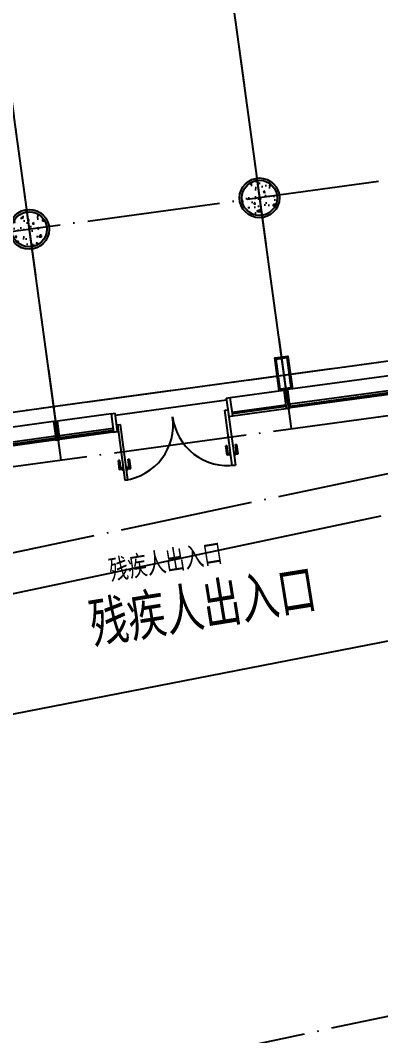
# Model space of a CAD drawing. Header units: millimetres. Extents: x 347599 to 1495443, y -100002 to 152717.
# Drawn here: x 1328678 to 1334104, y 100825 to 116126 of the extents above; entities that cross this region are included whole.
import ezdxf

# ---------------------------------------------------------------- set-up
doc = ezdxf.new("R2010")
doc.units = ezdxf.units.MM
doc.header["$LTSCALE"] = 1000
doc.header["$PDMODE"] = 1
doc.linetypes.add('E-RG-1F$0$$0$DOTE', pattern=[2.42, 2, -0.2, 0.02, -0.2])
doc.linetypes.add('XRE2$0$HIDDEN', pattern=[0.375, 0.25, -0.125])
doc.layers.get('0').update_dxf_attribs({"linetype": 'CONTINUOUS'})
doc.layers.get('Defpoints').update_dxf_attribs({"linetype": 'CONTINUOUS'})
for name, color, linetype in [('A-------', 18, 'CONTINUOUS'), ('A—楼梯、电梯、栏杆', 50, 'CONTINUOUS'), ('A—轴线、尺寸', 1, 'CONTINUOUS'), ('A—门窗', 135, 'CONTINUOUS'), ('E2-RI-1F$0$A-DOOR', 32, 'CONTINUOUS'), ('I—平面—文字', 40, 'CONTINUOUS'), ('I—平面—文字（放大1：100）', 40, 'XRE2$0$HIDDEN'), ('I—平面—门', 22, 'CONTINUOUS'), ('XRE2$0$0S-COLS-HATCH-A', 8, 'CONTINUOUS'), ('轴线100', 1, 'CONTINUOUS')]:
    doc.layers.add(name, color=color, linetype=linetype)
doc.styles.add('ARIAL', font='simhei.ttf', dxfattribs={"width": 0.9})
doc.styles.add('XD2008', font='simhei.ttf', dxfattribs={"width": 0.7})
doc.dimstyles.new('200', dxfattribs={"dimscale": 200, "dimtxt": 2.5, "dimasz": 2, "dimexe": 1, "dimexo": 1, "dimgap": 0.8, "dimtad": 1, "dimdec": 0, "dimdsep": 46, "dimtxsty": 'ARIAL', "dimblk1": 'ARCHTICK', "dimblk2": 'ARCHTICK', "dimsah": 1, "dimcen": -0.9, "dimdle": 1, "dimclrd": 256, "dimclre": 256, "dimclrt": 40, "dimaunit": 1, "dimadec": 0, "dimazin": 0, "dimtfac": 0.35, "dimtdec": 0, "dimtix": 1, "dimtmove": 2, "dimatfit": 3, "dimldrblk": 'ARCHTICK', "dimfxl": 0, "dimtvp": 0.8, "dimtolj": 1, "dimtzin": 0, "dimarcsym": 0})
doc.dimstyles.new('副本 100', dxfattribs={"dimscale": 100, "dimtxt": 2.5, "dimasz": 2, "dimexe": 1, "dimexo": 1, "dimgap": 0.8, "dimtad": 1, "dimdec": 0, "dimdsep": 46, "dimtxsty": 'ARIAL', "dimblk1": 'ARCHTICK', "dimblk2": 'ARCHTICK', "dimsah": 1, "dimcen": -0.9, "dimdle": 1, "dimclrd": 256, "dimclre": 256, "dimclrt": 40, "dimaunit": 1, "dimadec": 0, "dimazin": 0, "dimtfac": 0.35, "dimtdec": 0, "dimtix": 1, "dimtmove": 2, "dimatfit": 3, "dimldrblk": 'ARCHTICK', "dimfxl": 0, "dimtvp": 0.8, "dimtolj": 1, "dimtzin": 0, "dimarcsym": 0})
pattern_1 = [(50, (-10363982.86, 6219919.24), (286.904073, -25.100854), [30, -330]), (355, (-10363982.86, 6219919.24), (-55.5005334, 300.8768535), [24, -264]), (100.4514, (-10363958.95, 6219917.15), (231.4037527, 275.775817), [25.496076, -280.456845]), (46.1842, (-10363982.86, 6219999.24), (426.896419, -66.207606), [45, -495]), (96.6356, (-10363947.3, 6219993.72), (373.865082, 389.647148), [38.244115, -420.6852]), (351.1842, (-10363982.86, 6219999.24), (373.864778, 389.64744), [36, -396]), (21, (-10363942.86, 6219979.24), (238.762821, -161.0475563), [30, -330]), (326, (-10363942.86, 6219979.24), (97.326133, 290.060018), [24, -264]), (71.4514, (-10363922.97, 6219965.82), (336.0890514, 129.0121987), [25.496076, -280.456845]), (37.5, (-10363982.86, 6219919.24), (4.8639421, 133.1575415), [0, -260.8, 0, -268, 0, -265]), (7.5, (-10363982.86, 6219919.24), (105.227815, 157.7646848), [0, -152.8, 0, -254.8, 0, -101]), (327.5, (-10364072.06, 6219919.24), (213.5289745, -9.0219487), [0, -100, 0, -312, 0, -414]), (317.5, (-10364112.06, 6219919.24), (233.2744677, 40.041993), [0, -130, 0, -207.2, 0, -294])]

# ---------------------------------------------------------------- blocks, each defined once
blk = doc.blocks.new('E2-RI-1F$0$RECTANGULAR_MULLION_-_60_5')
at = {"layer": 'A—门窗'}
for p, q in [((23173, 129130), (21483, 129130)), ((23173, 128850), (21483, 128850))]:
    blk.add_line(p, q, dxfattribs=at)
blk = doc.blocks.new('_ArchTick')
at = {"color": 0, "linetype": 'ByBlock', "const_width": 0.4}
blk.add_lwpolyline([(-0.5, -0.5), (0.5, 0.5)], dxfattribs=at)
blk = doc.blocks.new('*D329')
at = {"layer": 'A—轴线、尺寸', "linetype": 'ByBlock', "lineweight": -2}
blk.add_line((1315510, 107615), (1312679, 107228), dxfattribs=at)
blk.add_arc((1345925, 111773), 33355, 187.7833, 191.9526, dxfattribs=at)
at = {"layer": 'Defpoints', "color": 0, "linetype": 'ByBlock'}
for p in [(1343158, 111394), (1341624, 110862), (1315708, 107642), (1312996, 106455), (1311029, 104386)]:
    blk.add_point(p, dxfattribs=at)
at = {"layer": 'A—轴线、尺寸', "linetype": 'ByBlock', "lineweight": -2, "xscale": 400, "yscale": 400, "zscale": 400}
for p, rotation in [((1312877, 107255), 97.78334124777838), ((1313293, 104865), 281.9526484755123)]:
    blk.add_blockref('_ArchTick', p, dxfattribs=dict(at, rotation=rotation))
at = {"layer": 'A—轴线、尺寸', "color": 40, "linetype": 'ByBlock', "insert": (1313467, 106127), "char_height": 500, "attachment_point": 5, "rotation": 279.868, "style": 'ARIAL'}
blk.add_mtext('\\A1;4°', dxfattribs=at)
blk = doc.blocks.new('*D572')
at = {"layer": 'Defpoints', "color": 0, "linetype": 'ByBlock'}
for p in [(1343158, 111394), (1341624, 110862), (1315708, 107642), (1312996, 106455), (1311029, 104386)]:
    blk.add_point(p, dxfattribs=at)
at = {"layer": '轴线100', "linetype": 'ByBlock', "lineweight": -2}
blk.add_line((1315609, 107629), (1312778, 107242), dxfattribs=at)
blk.add_arc((1345925, 111773), 33355, 187.7833, 191.9526, dxfattribs=at)
at = {"layer": '轴线100', "linetype": 'ByBlock', "lineweight": -2, "xscale": 200, "yscale": 200, "zscale": 200}
for p, rotation in [((1312877, 107255), 97.78334124777838), ((1313293, 104865), 281.9526484755123)]:
    blk.add_blockref('_ArchTick', p, dxfattribs=dict(at, rotation=rotation))
at = {"layer": '轴线100', "color": 40, "linetype": 'ByBlock', "insert": (1313265, 106091), "char_height": 250, "attachment_point": 5, "rotation": 279.868, "style": 'ARIAL'}
blk.add_mtext('\\A1;4°', dxfattribs=at)

msp = doc.modelspace()

# ---------------------------------------------------------------- hatches: boundary and pattern name
at = {"layer": 'A-------'}
h = msp.add_hatch(color=256, dxfattribs=at)
edge = h.paths.add_edge_path(flags=17)
edge.add_arc((1332279.4, 113450.1), 265, 0, 360)
edge = h.paths.add_edge_path()
edge.add_arc((1332279.4, 113450.1), 300, 0, 360)
h = msp.add_hatch(color=256, dxfattribs=at)
edge = h.paths.add_edge_path(flags=17)
edge.add_arc((1328811.6, 112976.1), 265, 0, 360)
edge = h.paths.add_edge_path()
edge.add_arc((1328811.6, 112976.1), 300, 0, 360)
at = {"layer": 'XRE2$0$0S-COLS-HATCH-A'}
h = msp.add_hatch(dxfattribs=at)
h.set_pattern_fill('AR-CONC', color=256, scale=40, style=0)
h.set_pattern_definition(pattern_1)
edge = h.paths.add_edge_path()
edge.add_arc((1332279.4, 113450.1), 265, 0, 360)
h = msp.add_hatch(dxfattribs=at)
h.set_pattern_fill('AR-CONC', color=256, scale=40, style=0)
h.set_pattern_definition(pattern_1)
edge = h.paths.add_edge_path()
edge.add_arc((1328811.6, 112976.1), 265, 0, 360)

# ---------------------------------------------------------------- linework, layer by layer
for centre, radius in [((1332279.4, 113450.1, 0), 300), ((1332279.4, 113450.1, 0), 265), ((1328811.6, 112976.1, 0), 300), ((1328811.6, 112976.1, 0), 265)]:
    msp.add_circle(centre, radius)
at = {"layer": 'A—楼梯、电梯、栏杆'}
msp.add_line((1317256.1, 105090.4), (1334111.2, 108658.5), dxfattribs=at)
msp.add_lwpolyline([(1334499.6, 106823.4), (1317703.6, 103548.9)], dxfattribs=at)
at = {"layer": 'A—轴线、尺寸', "linetype": 'E-RG-1F$0$$0$DOTE'}
for p, q in [((1328825.9, 138716), (1332754.7, 109972.5)), ((1325358.1, 138242), (1329287, 109498.5)), ((1426874.3, 123654.9), (1310482, 107745.6)), ((1338868.1, 114350.7), (1310116.3, 110420.7)), ((1315708.4, 107642.5), (1343158, 111394.5)), ((1341624.1, 110862.2), (1311030.5, 104385.8)), ((1347156.8, 103856.2), (1312676.9, 96557))]:
    msp.add_line(p, q, dxfattribs=at)
at = {"layer": 'A—门窗'}
for p, q in [((1331837.6, 110442.6), (1332645.1, 110552.9)), ((1334409.3, 110567.9), (1332734.9, 110339.1)), ((1332738.3, 110313.9), (1334412.7, 110542.8)), ((1331867.9, 110220.6), (1332675.4, 110330.9)), ((1332734.9, 110339.1), (1332738.3, 110313.9)), ((1330044.3, 110197.4), (1329236.8, 110087.1)), ((1332678.9, 110305.8), (1331871.4, 110195.4)), ((1331875.5, 110165.1), (1332683, 110275.5)), ((1330074.6, 109975.4), (1329267.1, 109865.1)), ((1329267.1, 109865.1), (1329270.6, 109839.9)), ((1329270.6, 109839.9), (1330078.1, 109950.3)), ((1330111.9, 109924.1), (1329274.7, 109809.6)), ((1329207.7, 109856.9), (1327533.2, 109628.1)), ((1327536.7, 109602.9), (1329211.1, 109831.8)), ((1329195.4, 109798.8), (1329274.7, 109809.6)), ((1329211.1, 109831.8), (1329207.7, 109856.9))]:
    msp.add_line(p, q, dxfattribs=at)
at = {"layer": 'A—门窗', "extrusion": (0, 0, -1)}
for p, q in [((1332645.1, 110552.9), (1332704.5, 110561.1)), ((1332645.1, 110552.9), (1332683, 110275.5)), ((1332742.5, 110283.6), (1332704.5, 110561.1)), ((1331778.1, 110434.4), (1331837.6, 110442.6)), ((1331778.1, 110434.4), (1331816.1, 110157)), ((1331875.5, 110165.1), (1331837.6, 110442.6)), ((1330044.3, 110197.4), (1330103.7, 110205.6)), ((1330044.3, 110197.4), (1330082.2, 109920)), ((1330141.6, 109928.1), (1330103.7, 110205.6)), ((1332683, 110275.5), (1332742.5, 110283.6)), ((1329177.3, 110078.9), (1329236.8, 110087.1)), ((1329177.3, 110078.9), (1329215.3, 109801.5)), ((1329274.7, 109809.6), (1329236.8, 110087.1)), ((1331816.1, 110157), (1331875.5, 110165.1)), ((1330082.2, 109920), (1330141.6, 109928.1)), ((1329215.3, 109801.5), (1329274.7, 109809.6))]:
    msp.add_line(p, q, dxfattribs=at)
at = {"layer": 'A—门窗'}
msp.add_lwpolyline([(1332575.7, 110543.4), (1332508, 111038.8), (1332706.2, 111065.9), (1332773.9, 110570.5), (1332575.7, 110543.4)], dxfattribs=at)
msp.add_lwpolyline([(1332592.8, 110566), (1332530.5, 111021.7), (1332689.1, 111043.4), (1332751.4, 110587.6)], close=True, dxfattribs=at)
at = {"layer": 'E2-RI-1F$0$A-DOOR'}
msp.add_line((1330107.8, 110175.8), (1331782.2, 110404.7), dxfattribs=at)
at = {"layer": 'I—平面—门'}
for p, q in [((1331756.3, 110249.8), (1331802.5, 110256.1)), ((1331870, 109418), (1331756.3, 110249.8)), ((1331802.5, 110256.1), (1331916.2, 109424.3)), ((1330139, 110028.7), (1330185.2, 110035)), ((1330139, 110028.7), (1330252.7, 109197)), ((1330298.9, 109203.3), (1330185.2, 110035)), ((1331791.5, 109715.7), (1331770.9, 109712.9)), ((1331790.2, 109572.3), (1331770.9, 109712.9)), ((1331807.9, 109595.6), (1331791.5, 109715.7)), ((1331918.8, 109733.1), (1331939.3, 109736)), ((1331935.2, 109613), (1331918.8, 109733.1)), ((1331958.5, 109595.3), (1331939.3, 109736)), ((1331790.2, 109572.3), (1331807.9, 109595.6)), ((1331840.5, 109579.2), (1331790.2, 109572.3)), ((1331837.7, 109599.7), (1331807.9, 109595.6)), ((1331843.4, 109618.8), (1331835.2, 109617.7)), ((1331842.9, 109561.2), (1331835.2, 109617.7)), ((1331851.1, 109562.3), (1331842.9, 109561.2)), ((1331894.7, 109625.8), (1331903, 109626.9)), ((1331902.5, 109569.3), (1331910.7, 109570.5)), ((1331910.7, 109570.5), (1331903, 109626.9)), ((1331905.4, 109609), (1331935.2, 109613)), ((1331908.2, 109588.4), (1331958.5, 109595.3)), ((1331958.5, 109595.3), (1331935.2, 109613)), ((1330174.3, 109493.4), (1330153.8, 109490.6)), ((1330173, 109349.9), (1330153.8, 109490.6)), ((1330190.8, 109373.3), (1330174.3, 109493.4)), ((1330277.6, 109403.5), (1330285.8, 109404.6)), ((1330293.5, 109348.1), (1330285.8, 109404.6)), ((1330301.6, 109510.8), (1330322.2, 109513.6)), ((1330318.1, 109390.7), (1330301.6, 109510.8)), ((1330341.4, 109373), (1330322.2, 109513.6)), ((1331916.2, 109424.3), (1331870, 109418)), ((1330173, 109349.9), (1330190.8, 109373.3)), ((1330223.3, 109356.8), (1330173, 109349.9)), ((1330220.5, 109377.4), (1330190.8, 109373.3)), ((1330226.3, 109396.4), (1330218.1, 109395.3)), ((1330225.8, 109338.9), (1330218.1, 109395.3)), ((1330234, 109340), (1330225.8, 109338.9)), ((1330285.3, 109347), (1330293.5, 109348.1)), ((1330288.3, 109386.6), (1330318.1, 109390.7)), ((1330291.1, 109366.1), (1330341.4, 109373)), ((1330341.4, 109373), (1330318.1, 109390.7)), ((1330252.7, 109197), (1330298.9, 109203.3))]:
    msp.add_line(p, q, dxfattribs=at)
for centre, start, end in [((1330139, 110028.7), 277.78334, 8.28334), ((1331802.5, 110256.1), 187.28334, 277.78334)]:
    msp.add_arc(centre, 839.5, start, end, dxfattribs=at)
at = {"layer": '轴线100', "linetype": 'E-RG-1F$0$$0$DOTE'}
for p, q in [((1329291, 135313.7), (1332754.7, 109972.5)), ((1325823.2, 134839.7), (1329287, 109498.5)), ((1415597.9, 122113.5), (1310482, 107745.6)), ((1338868.1, 114350.7), (1310116.3, 110420.7)), ((1315708.4, 107642.5), (1343158, 111394.5)), ((1341624.1, 110862.2), (1311030.5, 104385.8)), ((1347156.8, 103856.2), (1312676.9, 96557))]:
    msp.add_line(p, q, dxfattribs=at)

# ---------------------------------------------------------------- block references
at = {"layer": 'A—门窗', "color": 252, "linetype": 'Continuous', "rotation": 7.783339572424737}
msp.add_blockref('E2-RI-1F$0$RECTANGULAR_MULLION_-_60_5', (1328906.8, -20288.3), dxfattribs=at)
at = {"layer": 'A—门窗', "rotation": 7.783339572424737}
msp.add_blockref('E2-RI-1F$0$RECTANGULAR_MULLION_-_60_5', (1323705.1, -20999.3), dxfattribs=at)

# ---------------------------------------------------------------- texts
at = {"layer": 'I—平面—文字', "linetype": 'ByBlock', "style": 'XD2008', "width": 0.7}
msp.add_text('残疾人出入口', height=600, rotation=9.15842, dxfattribs=at).set_placement((1329774.8, 106732.8, 0))
at = {"layer": 'I—平面—文字（放大1：100）', "linetype": 'ByBlock', "style": 'XD2008', "width": 0.7}
msp.add_text('残疾人出入口', height=300, rotation=9.15842, dxfattribs=at).set_placement((1330038.7, 107689))

# ---------------------------------------------------------------- dimensions: what is measured, and where the dimension line sits
at = {"layer": 'A—轴线、尺寸', "linetype": 'ByBlock'}
dim = msp.add_angular_dim_2l(base=(1312996.1, 106455.2), line1=((1341624.1, 110862.2), (1311029.2, 104385.5)), line2=((1315708.4, 107642.5), (1343158, 111394.5)), dimstyle='200', dxfattribs=at)
dim.commit()
dim.dimension.update_dxf_attribs({"geometry": '*D329', "text_midpoint": (1313467, 106126.5)})
at = {"layer": '轴线100', "linetype": 'ByBlock'}
dim = msp.add_angular_dim_2l(base=(1312996.1, 106455.2), line1=((1341624.1, 110862.2), (1311029.2, 104385.5)), line2=((1315708.4, 107642.5), (1343158, 111394.5)), dimstyle='副本 100', dxfattribs=at)
dim.commit()
dim.dimension.update_dxf_attribs({"geometry": '*D572', "text_midpoint": (1313265, 106091.4)})

doc.saveas('drawing.dxf')
